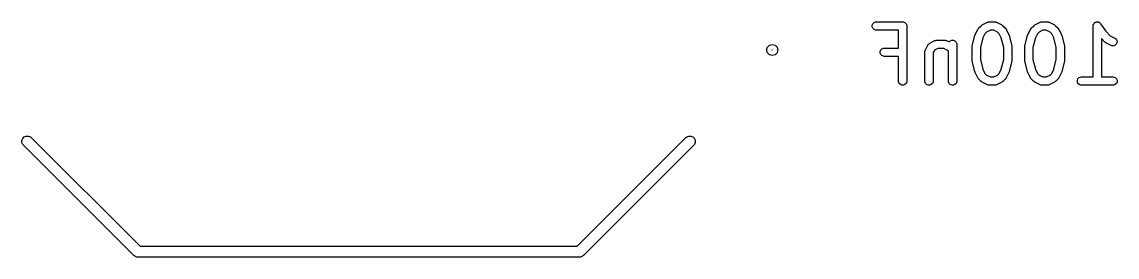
# Model space of a CAD drawing. Header units: millimetres. Extents: x 60 to 220, y -152 to -53.
# Drawn here: x 73.98 to 93.82, y -105.17 to -100.9 of the extents above; entities that cross this region are included whole.
import ezdxf

# ---------------------------------------------------------------- set-up
doc = ezdxf.new("R2010")
doc.units = ezdxf.units.MM
doc.layers.add('F.Silkscreen', color=41, linetype='CONTINUOUS', true_color=0xf2eda1)

msp = doc.modelspace()

# ---------------------------------------------------------------- linework, layer by layer
at = {"layer": 'F.Silkscreen', "linetype": 'CONTINUOUS'}
for p, q in [((89.386774, -100.964187), (89.397973, -100.937151)), ((89.386774, -100.993451), (89.386774, -100.964187)), ((89.397973, -100.937151), (89.418665, -100.916459)), ((89.418665, -100.916459), (89.445701, -100.90526)), ((89.445701, -100.90526), (89.460333, -100.903819)), ((89.460333, -100.903819), (89.936523, -100.903819)), ((89.936523, -100.903819), (89.951155, -100.90526)), ((89.951155, -100.90526), (89.978191, -100.916459)), ((89.978191, -100.916459), (89.998883, -100.937151)), ((89.998883, -100.937151), (90.010082, -100.964187)), ((90.010082, -100.964187), (90.011523, -100.978819)), ((91.368989, -100.965766), (91.371046, -100.964078)), ((91.371046, -100.964078), (91.372873, -100.96332)), ((91.372873, -100.96332), (91.379173, -100.959356)), ((91.379173, -100.959356), (91.474411, -100.911737)), ((91.474411, -100.911737), (91.488142, -100.906482)), ((91.488142, -100.906482), (91.490831, -100.90629)), ((91.490831, -100.90629), (91.49332, -100.90526)), ((91.49332, -100.90526), (91.507952, -100.903819)), ((91.507952, -100.903819), (91.60319, -100.903819)), ((91.60319, -100.903819), (91.617822, -100.90526)), ((91.617822, -100.90526), (91.620311, -100.906291)), ((91.620311, -100.906291), (91.622999, -100.906482)), ((91.622999, -100.906482), (91.636731, -100.911737)), ((91.636731, -100.911737), (91.731969, -100.959356)), ((91.731969, -100.959356), (91.738268, -100.96332)), ((91.738268, -100.96332), (91.740096, -100.964078)), ((91.740096, -100.964078), (91.742152, -100.965766)), ((92.32137, -100.965766), (92.323427, -100.964078)), ((92.323427, -100.964078), (92.325254, -100.96332)), ((92.325254, -100.96332), (92.331554, -100.959356)), ((92.331554, -100.959356), (92.426792, -100.911737)), ((92.426792, -100.911737), (92.440523, -100.906482)), ((92.440523, -100.906482), (92.443212, -100.90629)), ((92.443212, -100.90629), (92.445701, -100.90526)), ((92.445701, -100.90526), (92.460333, -100.903819)), ((92.460333, -100.903819), (92.555571, -100.903819)), ((92.555571, -100.903819), (92.570203, -100.90526)), ((92.570203, -100.90526), (92.572692, -100.906291)), ((92.572692, -100.906291), (92.57538, -100.906482)), ((92.57538, -100.906482), (92.589112, -100.911737)), ((92.589112, -100.911737), (92.68435, -100.959356)), ((92.68435, -100.959356), (92.690649, -100.96332)), ((92.690649, -100.96332), (92.692477, -100.964078)), ((92.692477, -100.964078), (92.694533, -100.965766)), ((93.385348, -100.978663), (93.386774, -100.964187)), ((93.386774, -100.964187), (93.389615, -100.957326)), ((93.389615, -100.957326), (93.391072, -100.950046)), ((93.391072, -100.950046), (93.39516, -100.94394)), ((93.39516, -100.94394), (93.397973, -100.937151)), ((93.397973, -100.937151), (93.403223, -100.9319)), ((93.403223, -100.9319), (93.407355, -100.925731)), ((93.407355, -100.925731), (93.413469, -100.921654)), ((93.413469, -100.921654), (93.418665, -100.916459)), ((93.418665, -100.916459), (93.425525, -100.913617)), ((93.425525, -100.913617), (93.431704, -100.909498)), ((93.431704, -100.909498), (93.438912, -100.908072)), ((93.438912, -100.908072), (93.445701, -100.90526)), ((93.445701, -100.90526), (93.453128, -100.90526)), ((93.453128, -100.90526), (93.460412, -100.903819)), ((93.460412, -100.903819), (93.467617, -100.90526)), ((93.467617, -100.90526), (93.474965, -100.90526)), ((93.474965, -100.90526), (93.481825, -100.908101)), ((93.481825, -100.908101), (93.489106, -100.909558)), ((93.489106, -100.909558), (93.495211, -100.913646)), ((93.495211, -100.913646), (93.502001, -100.916459)), ((93.502001, -100.916459), (93.507251, -100.921709)), ((93.507251, -100.921709), (93.513421, -100.925841)), ((93.513421, -100.925841), (93.522641, -100.937099)), ((93.522641, -100.937099), (93.522693, -100.937151)), ((93.522693, -100.937151), (93.522702, -100.937173)), ((93.522702, -100.937173), (93.522737, -100.937216)), ((93.522737, -100.937216), (93.613855, -101.073894)), ((89.397973, -101.020487), (89.386774, -100.993451)), ((89.418665, -101.041179), (89.397973, -101.020487)), ((89.445701, -101.052378), (89.418665, -101.041179)), ((89.460333, -101.053819), (89.445701, -101.052378)), ((89.861523, -101.053819), (89.460333, -101.053819)), ((89.861523, -101.380009), (89.861523, -101.053819)), ((90.011523, -100.978819), (90.011523, -101.978819)), ((91.197096, -101.341581), (91.244715, -101.151105)), ((91.244715, -101.151105), (91.2451, -101.150025)), ((91.2451, -101.150025), (91.245139, -101.149486)), ((91.245139, -101.149486), (91.247466, -101.143404)), ((91.247466, -101.143404), (91.249662, -101.137259)), ((91.249662, -101.137259), (91.249984, -101.136823)), ((91.249984, -101.136823), (91.250394, -101.135754)), ((91.250394, -101.135754), (91.298013, -101.040516)), ((91.298013, -101.040516), (91.301977, -101.034216)), ((91.301977, -101.034216), (91.302735, -101.032389)), ((91.302735, -101.032389), (91.304423, -101.030332)), ((91.304423, -101.030332), (91.305845, -101.028073)), ((91.305845, -101.028073), (91.307343, -101.026773)), ((91.307343, -101.026773), (91.312062, -101.021024)), ((91.312062, -101.021024), (91.359681, -100.973405)), ((91.359681, -100.973405), (91.36543, -100.968686)), ((91.36543, -100.968686), (91.36673, -100.967188)), ((91.36673, -100.967188), (91.368989, -100.965766)), ((91.426734, -101.118484), (91.38824, -101.195471)), ((91.457141, -101.088077), (91.426734, -101.118484)), ((91.525657, -101.053819), (91.457141, -101.088077)), ((91.585485, -101.053819), (91.525657, -101.053819)), ((91.654001, -101.088077), (91.585485, -101.053819)), ((91.684408, -101.118484), (91.654001, -101.088077)), ((91.722901, -101.195471), (91.684408, -101.118484)), ((91.742152, -100.965766), (91.744412, -100.967188)), ((91.744412, -100.967188), (91.745711, -100.968686)), ((91.745711, -100.968686), (91.751461, -100.973405)), ((91.751461, -100.973405), (91.79908, -101.021024)), ((91.79908, -101.021024), (91.803798, -101.026773)), ((91.803798, -101.026773), (91.805297, -101.028073)), ((91.805297, -101.028073), (91.806718, -101.030332)), ((91.806718, -101.030332), (91.808407, -101.032389)), ((91.808407, -101.032389), (91.809164, -101.034216)), ((91.809164, -101.034216), (91.813129, -101.040516)), ((91.813129, -101.040516), (91.860748, -101.135754)), ((91.860748, -101.135754), (91.861157, -101.136823)), ((91.861157, -101.136823), (91.86148, -101.137259)), ((91.86148, -101.137259), (91.863672, -101.143395)), ((91.863672, -101.143395), (91.866003, -101.149485)), ((91.866003, -101.149485), (91.866041, -101.150025)), ((91.866041, -101.150025), (91.866427, -101.151105)), ((91.866427, -101.151105), (91.914046, -101.341581)), ((92.149477, -101.341581), (92.197096, -101.151105)), ((92.197096, -101.151105), (92.197481, -101.150025)), ((92.197481, -101.150025), (92.19752, -101.149486)), ((92.19752, -101.149486), (92.199847, -101.143404)), ((92.199847, -101.143404), (92.202043, -101.137259)), ((92.202043, -101.137259), (92.202365, -101.136823)), ((92.202365, -101.136823), (92.202775, -101.135754)), ((92.202775, -101.135754), (92.250394, -101.040516)), ((92.250394, -101.040516), (92.254358, -101.034216)), ((92.254358, -101.034216), (92.255116, -101.032389)), ((92.255116, -101.032389), (92.256804, -101.030332)), ((92.256804, -101.030332), (92.258226, -101.028073)), ((92.258226, -101.028073), (92.259724, -101.026773)), ((92.259724, -101.026773), (92.264443, -101.021024)), ((92.264443, -101.021024), (92.312062, -100.973405)), ((92.312062, -100.973405), (92.317811, -100.968686)), ((92.317811, -100.968686), (92.319111, -100.967188)), ((92.319111, -100.967188), (92.32137, -100.965766)), ((92.379115, -101.118484), (92.340621, -101.195471)), ((92.409522, -101.088077), (92.379115, -101.118484)), ((92.478038, -101.053819), (92.409522, -101.088077)), ((92.537866, -101.053819), (92.478038, -101.053819)), ((92.606382, -101.088077), (92.537866, -101.053819)), ((92.636789, -101.118484), (92.606382, -101.088077)), ((92.675282, -101.195471), (92.636789, -101.118484)), ((92.694533, -100.965766), (92.696793, -100.967188)), ((92.696793, -100.967188), (92.698092, -100.968686)), ((92.698092, -100.968686), (92.703842, -100.973405)), ((92.703842, -100.973405), (92.751461, -101.021024)), ((92.751461, -101.021024), (92.756179, -101.026773)), ((92.756179, -101.026773), (92.757678, -101.028073)), ((92.757678, -101.028073), (92.759099, -101.030332)), ((92.759099, -101.030332), (92.760788, -101.032389)), ((92.760788, -101.032389), (92.761545, -101.034216)), ((92.761545, -101.034216), (92.76551, -101.040516)), ((92.76551, -101.040516), (92.813129, -101.135754)), ((92.813129, -101.135754), (92.813538, -101.136823)), ((92.813538, -101.136823), (92.813861, -101.137259)), ((92.813861, -101.137259), (92.816053, -101.143395)), ((92.816053, -101.143395), (92.818384, -101.149485)), ((92.818384, -101.149485), (92.818422, -101.150025)), ((92.818422, -101.150025), (92.818808, -101.151105)), ((92.818808, -101.151105), (92.866427, -101.341581)), ((93.385333, -100.97874), (93.385348, -100.978663)), ((93.385338, -100.978766), (93.385333, -100.97874)), ((93.385333, -100.978819), (93.385338, -100.978766)), ((93.385333, -101.903819), (93.385333, -100.978819)), ((93.613855, -101.073894), (93.695236, -101.155275)), ((93.695236, -101.155275), (93.779588, -101.197451)), ((87.487131, -101.3635), (87.5241, -101.326531)), ((87.5241, -101.326531), (87.5746, -101.313)), ((87.5746, -101.313), (87.6251, -101.326531)), ((87.6251, -101.326531), (87.662069, -101.3635)), ((90.345632, -101.421468), (90.393251, -101.32623)), ((90.393251, -101.32623), (90.394791, -101.323782)), ((90.394791, -101.323782), (90.395176, -101.322629)), ((90.395176, -101.322629), (90.396421, -101.321192)), ((90.396421, -101.321192), (90.401083, -101.313787)), ((90.401083, -101.313787), (90.408187, -101.307625)), ((90.408187, -101.307625), (90.414349, -101.300521)), ((90.414349, -101.300521), (90.421754, -101.295859)), ((90.421754, -101.295859), (90.423191, -101.294614)), ((90.423191, -101.294614), (90.424344, -101.294229)), ((90.424344, -101.294229), (90.426792, -101.292689)), ((90.426792, -101.292689), (90.52203, -101.24507)), ((90.52203, -101.24507), (90.535761, -101.239815)), ((90.535761, -101.239815), (90.53845, -101.239623)), ((90.53845, -101.239623), (90.540939, -101.238593)), ((90.540939, -101.238593), (90.555571, -101.237152)), ((90.555571, -101.237152), (90.698428, -101.237152)), ((90.698428, -101.237152), (90.71306, -101.238593)), ((90.71306, -101.238593), (90.715549, -101.239624)), ((90.715549, -101.239624), (90.718237, -101.239815)), ((90.718237, -101.239815), (90.731969, -101.24507)), ((90.731969, -101.24507), (90.780215, -101.269193)), ((90.780215, -101.269193), (90.799617, -101.249792)), ((90.799617, -101.249792), (90.826653, -101.238593)), ((90.826653, -101.238593), (90.855917, -101.238593)), ((90.855917, -101.238593), (90.882953, -101.249792)), ((90.882953, -101.249792), (90.903645, -101.270484)), ((90.903645, -101.270484), (90.914844, -101.29752)), ((90.914844, -101.29752), (90.916285, -101.312152)), ((90.916285, -101.312152), (90.916285, -101.978819)), ((91.194857, -101.359771), (91.195108, -101.357217)), ((91.194857, -101.597866), (91.194857, -101.359771)), ((91.194946, -101.356125), (91.195755, -101.350651)), ((91.195108, -101.357217), (91.194946, -101.356125)), ((91.195755, -101.350651), (91.196298, -101.345139)), ((91.196298, -101.345139), (91.19672, -101.344117)), ((91.19672, -101.344117), (91.197096, -101.341581)), ((91.38824, -101.195471), (91.344857, -101.369005)), ((91.766285, -101.369005), (91.722901, -101.195471)), ((91.914046, -101.341581), (91.914421, -101.344117)), ((91.914421, -101.344117), (91.914844, -101.345139)), ((91.914844, -101.345139), (91.915386, -101.350651)), ((91.915386, -101.350651), (91.916196, -101.356125)), ((91.916196, -101.356125), (91.916033, -101.357217)), ((91.916033, -101.357217), (91.916285, -101.359771)), ((91.916285, -101.359771), (91.916285, -101.597866)), ((92.147238, -101.359771), (92.147489, -101.357217)), ((92.147238, -101.597866), (92.147238, -101.359771)), ((92.147327, -101.356125), (92.148136, -101.350651)), ((92.147489, -101.357217), (92.147327, -101.356125)), ((92.148136, -101.350651), (92.148679, -101.345139)), ((92.148679, -101.345139), (92.149101, -101.344117)), ((92.149101, -101.344117), (92.149477, -101.341581)), ((92.340621, -101.195471), (92.297238, -101.369005)), ((92.718666, -101.369005), (92.675282, -101.195471)), ((92.866427, -101.341581), (92.866802, -101.344117)), ((92.866802, -101.344117), (92.867225, -101.345139)), ((92.867225, -101.345139), (92.867767, -101.350651)), ((92.867767, -101.350651), (92.868577, -101.356125)), ((92.868577, -101.356125), (92.868414, -101.357217)), ((92.868414, -101.357217), (92.868666, -101.359771)), ((92.868666, -101.359771), (92.868666, -101.597866)), ((93.597776, -101.269947), (93.535333, -101.207504)), ((93.535333, -101.207504), (93.535333, -101.903819)), ((93.603526, -101.274667), (93.597776, -101.269947)), ((93.604825, -101.276164), (93.603526, -101.274667)), ((93.607079, -101.277583), (93.604825, -101.276164)), ((93.609141, -101.279275), (93.607079, -101.277583)), ((93.610973, -101.280033), (93.609141, -101.279275)), ((93.617268, -101.283996), (93.610973, -101.280033)), ((93.712506, -101.331615), (93.617268, -101.283996)), ((93.726237, -101.33687), (93.712506, -101.331615)), ((93.755427, -101.338944), (93.726237, -101.33687)), ((93.783189, -101.32969), (93.755427, -101.338944)), ((93.779588, -101.197451), (93.792031, -101.205283)), ((93.805296, -101.310517), (93.783189, -101.32969)), ((93.792031, -101.205283), (93.811204, -101.227391)), ((93.818384, -101.284342), (93.805296, -101.310517)), ((93.811204, -101.227391), (93.820458, -101.255152)), ((93.820458, -101.255152), (93.818384, -101.284342)), ((87.4736, -101.414), (87.477406, -101.399795)), ((87.477406, -101.428204), (87.4736, -101.414)), ((87.477406, -101.394866), (87.47921, -101.393061)), ((87.477406, -101.399795), (87.477406, -101.394866)), ((87.477406, -101.433134), (87.477406, -101.428204)), ((87.47921, -101.434938), (87.477406, -101.433134)), ((87.47921, -101.393061), (87.487131, -101.3635)), ((87.487131, -101.4645), (87.47921, -101.434938)), ((87.5241, -101.501469), (87.487131, -101.4645)), ((87.5746, -101.515), (87.5241, -101.501469)), ((87.5756, -101.413), (87.5736, -101.413)), ((87.5736, -101.413), (87.5736, -101.414)), ((87.5736, -101.414), (87.5736, -101.415)), ((87.5736, -101.415), (87.5756, -101.415)), ((87.6251, -101.501469), (87.5746, -101.515)), ((87.5756, -101.414), (87.5756, -101.413)), ((87.5756, -101.415), (87.5756, -101.414)), ((87.662069, -101.4645), (87.6251, -101.501469)), ((87.662069, -101.3635), (87.669989, -101.393061)), ((87.669989, -101.434938), (87.662069, -101.4645)), ((87.669989, -101.393061), (87.671794, -101.394866)), ((87.671794, -101.433134), (87.669989, -101.434938)), ((87.671794, -101.394866), (87.671794, -101.399795)), ((87.671794, -101.399795), (87.6756, -101.414)), ((87.6756, -101.414), (87.671794, -101.428204)), ((87.671794, -101.428204), (87.671794, -101.433134)), ((89.529631, -101.440377), (89.54083, -101.413341)), ((89.529631, -101.469641), (89.529631, -101.440377)), ((89.54083, -101.496677), (89.529631, -101.469641)), ((89.54083, -101.413341), (89.561522, -101.392649)), ((89.561522, -101.517369), (89.54083, -101.496677)), ((89.561522, -101.392649), (89.588558, -101.38145)), ((89.588558, -101.528568), (89.561522, -101.517369)), ((89.588558, -101.38145), (89.60319, -101.380009)), ((89.60319, -101.530009), (89.588558, -101.528568)), ((89.60319, -101.380009), (89.861523, -101.380009)), ((89.861523, -101.530009), (89.60319, -101.530009)), ((89.861523, -101.978819), (89.861523, -101.530009)), ((90.337714, -101.455009), (90.339155, -101.440377)), ((90.337714, -101.978819), (90.337714, -101.455009)), ((90.339155, -101.440377), (90.340186, -101.437887)), ((90.340186, -101.437887), (90.340377, -101.4352)), ((90.340377, -101.4352), (90.345632, -101.421468)), ((90.516234, -101.415672), (90.487714, -101.472714)), ((90.487714, -101.472714), (90.487714, -101.978819)), ((90.573276, -101.387152), (90.516234, -101.415672)), ((90.680723, -101.387152), (90.573276, -101.387152)), ((90.749239, -101.42141), (90.680723, -101.387152)), ((90.766285, -101.438456), (90.749239, -101.42141)), ((90.766285, -101.978819), (90.766285, -101.438456)), ((91.344857, -101.369005), (91.344857, -101.588632)), ((91.766285, -101.588632), (91.766285, -101.369005)), ((92.297238, -101.369005), (92.297238, -101.588632)), ((92.718666, -101.588632), (92.718666, -101.369005)), ((91.195108, -101.600419), (91.194857, -101.597866)), ((91.194946, -101.601512), (91.195108, -101.600419)), ((91.195755, -101.606985), (91.194946, -101.601512)), ((91.196298, -101.612498), (91.195755, -101.606985)), ((91.19672, -101.613519), (91.196298, -101.612498)), ((91.197096, -101.616056), (91.19672, -101.613519)), ((91.244715, -101.806532), (91.197096, -101.616056)), ((91.344857, -101.588632), (91.38824, -101.762166)), ((91.722901, -101.762166), (91.766285, -101.588632)), ((91.914046, -101.616056), (91.866427, -101.806532)), ((91.914421, -101.613519), (91.914046, -101.616056)), ((91.914844, -101.612498), (91.914421, -101.613519)), ((91.915386, -101.606985), (91.914844, -101.612498)), ((91.916196, -101.601512), (91.915386, -101.606985)), ((91.916285, -101.597866), (91.916033, -101.600419)), ((91.916033, -101.600419), (91.916196, -101.601512)), ((92.147489, -101.600419), (92.147238, -101.597866)), ((92.147327, -101.601512), (92.147489, -101.600419)), ((92.148136, -101.606985), (92.147327, -101.601512)), ((92.148679, -101.612498), (92.148136, -101.606985)), ((92.149101, -101.613519), (92.148679, -101.612498)), ((92.149477, -101.616056), (92.149101, -101.613519)), ((92.197096, -101.806532), (92.149477, -101.616056)), ((92.297238, -101.588632), (92.340621, -101.762166)), ((92.675282, -101.762166), (92.718666, -101.588632)), ((92.866427, -101.616056), (92.818808, -101.806532)), ((92.866802, -101.613519), (92.866427, -101.616056)), ((92.867225, -101.612498), (92.866802, -101.613519)), ((92.867767, -101.606985), (92.867225, -101.612498)), ((92.868577, -101.601512), (92.867767, -101.606985)), ((92.868666, -101.597866), (92.868414, -101.600419)), ((92.868414, -101.600419), (92.868577, -101.601512)), ((91.2451, -101.807611), (91.244715, -101.806532)), ((91.245139, -101.808151), (91.2451, -101.807611)), ((91.247466, -101.814232), (91.245139, -101.808151)), ((91.249662, -101.820378), (91.247466, -101.814232)), ((91.249984, -101.820813), (91.249662, -101.820378)), ((91.250394, -101.821883), (91.249984, -101.820813)), ((91.298013, -101.917121), (91.250394, -101.821883)), ((91.301976, -101.923417), (91.298013, -101.917121)), ((91.302734, -101.925247), (91.301976, -101.923417)), ((91.304423, -101.927305), (91.302734, -101.925247)), ((91.305845, -101.929564), (91.304423, -101.927305)), ((91.307343, -101.930863), (91.305845, -101.929564)), ((91.312061, -101.936612), (91.307343, -101.930863)), ((91.35968, -101.984232), (91.312061, -101.936612)), ((91.38824, -101.762166), (91.426734, -101.839153)), ((91.426734, -101.839153), (91.457141, -101.869561)), ((91.457141, -101.869561), (91.525657, -101.903819)), ((91.525657, -101.903819), (91.585485, -101.903819)), ((91.585485, -101.903819), (91.654, -101.869561)), ((91.654, -101.869561), (91.684407, -101.839153)), ((91.684407, -101.839153), (91.722901, -101.762166)), ((91.79908, -101.936613), (91.751462, -101.984232)), ((91.803798, -101.930863), (91.79908, -101.936613)), ((91.805297, -101.929564), (91.803798, -101.930863)), ((91.806718, -101.927305), (91.805297, -101.929564)), ((91.808408, -101.925247), (91.806718, -101.927305)), ((91.809165, -101.923417), (91.808408, -101.925247)), ((91.813129, -101.917121), (91.809165, -101.923417)), ((91.860748, -101.821883), (91.813129, -101.917121)), ((91.861157, -101.820813), (91.860748, -101.821883)), ((91.86148, -101.820378), (91.861157, -101.820813)), ((91.863672, -101.814241), (91.86148, -101.820378)), ((91.866003, -101.808152), (91.863672, -101.814241)), ((91.866041, -101.807611), (91.866003, -101.808152)), ((91.866427, -101.806532), (91.866041, -101.807611)), ((92.197481, -101.807611), (92.197096, -101.806532)), ((92.19752, -101.808151), (92.197481, -101.807611)), ((92.199847, -101.814232), (92.19752, -101.808151)), ((92.202043, -101.820378), (92.199847, -101.814232)), ((92.202365, -101.820813), (92.202043, -101.820378)), ((92.202775, -101.821883), (92.202365, -101.820813)), ((92.250394, -101.917121), (92.202775, -101.821883)), ((92.254357, -101.923417), (92.250394, -101.917121)), ((92.255115, -101.925247), (92.254357, -101.923417)), ((92.256804, -101.927305), (92.255115, -101.925247)), ((92.258226, -101.929564), (92.256804, -101.927305)), ((92.259724, -101.930863), (92.258226, -101.929564)), ((92.264442, -101.936612), (92.259724, -101.930863)), ((92.312061, -101.984232), (92.264442, -101.936612)), ((92.340621, -101.762166), (92.379115, -101.839153)), ((92.379115, -101.839153), (92.409522, -101.869561)), ((92.409522, -101.869561), (92.478038, -101.903819)), ((92.478038, -101.903819), (92.537866, -101.903819)), ((92.537866, -101.903819), (92.606381, -101.869561)), ((92.606381, -101.869561), (92.636788, -101.839153)), ((92.636788, -101.839153), (92.675282, -101.762166)), ((92.751461, -101.936613), (92.703843, -101.984232)), ((92.756179, -101.930863), (92.751461, -101.936613)), ((92.757678, -101.929564), (92.756179, -101.930863)), ((92.759099, -101.927305), (92.757678, -101.929564)), ((92.760789, -101.925247), (92.759099, -101.927305)), ((92.761546, -101.923417), (92.760789, -101.925247)), ((92.76551, -101.917121), (92.761546, -101.923417)), ((92.813129, -101.821883), (92.76551, -101.917121)), ((92.813538, -101.820813), (92.813129, -101.821883)), ((92.813861, -101.820378), (92.813538, -101.820813)), ((92.816053, -101.814241), (92.813861, -101.820378)), ((92.818384, -101.808152), (92.816053, -101.814241)), ((92.818422, -101.807611), (92.818384, -101.808152)), ((92.818808, -101.806532), (92.818422, -101.807611)), ((93.10106, -101.964187), (93.112259, -101.937151)), ((93.112259, -101.937151), (93.132951, -101.916459)), ((93.132951, -101.916459), (93.159987, -101.90526)), ((93.159987, -101.90526), (93.174619, -101.903819)), ((93.174619, -101.903819), (93.385333, -101.903819)), ((93.535333, -101.903819), (93.746047, -101.903819)), ((93.746047, -101.903819), (93.760679, -101.90526)), ((93.760679, -101.90526), (93.787715, -101.916459)), ((93.787715, -101.916459), (93.808407, -101.937151)), ((93.808407, -101.937151), (93.819606, -101.964187)), ((89.862964, -101.993451), (89.861523, -101.978819)), ((89.874163, -102.020487), (89.862964, -101.993451)), ((89.894855, -102.041179), (89.874163, -102.020487)), ((89.921891, -102.052378), (89.894855, -102.041179)), ((89.951155, -102.052378), (89.921891, -102.052378)), ((89.978191, -102.041179), (89.951155, -102.052378)), ((89.998883, -102.020487), (89.978191, -102.041179)), ((90.010082, -101.993451), (89.998883, -102.020487)), ((90.011523, -101.978819), (90.010082, -101.993451)), ((90.339155, -101.993451), (90.337714, -101.978819)), ((90.350354, -102.020487), (90.339155, -101.993451)), ((90.371046, -102.041179), (90.350354, -102.020487)), ((90.398082, -102.052378), (90.371046, -102.041179)), ((90.427346, -102.052378), (90.398082, -102.052378)), ((90.454382, -102.041179), (90.427346, -102.052378)), ((90.475074, -102.020487), (90.454382, -102.041179)), ((90.486273, -101.993451), (90.475074, -102.020487)), ((90.487714, -101.978819), (90.486273, -101.993451)), ((90.767726, -101.993451), (90.766285, -101.978819)), ((90.778925, -102.020487), (90.767726, -101.993451)), ((90.799617, -102.041179), (90.778925, -102.020487)), ((90.826653, -102.052378), (90.799617, -102.041179)), ((90.855917, -102.052378), (90.826653, -102.052378)), ((90.882953, -102.041179), (90.855917, -102.052378)), ((90.903645, -102.020487), (90.882953, -102.041179)), ((90.914844, -101.993451), (90.903645, -102.020487)), ((90.916285, -101.978819), (90.914844, -101.993451)), ((91.365429, -101.98895), (91.35968, -101.984232)), ((91.36673, -101.99045), (91.365429, -101.98895)), ((91.368989, -101.991872), (91.36673, -101.99045)), ((91.371046, -101.99356), (91.368989, -101.991872)), ((91.372873, -101.994317), (91.371046, -101.99356)), ((91.379173, -101.998282), (91.372873, -101.994317)), ((91.474411, -102.045901), (91.379173, -101.998282)), ((91.488142, -102.051156), (91.474411, -102.045901)), ((91.490831, -102.051347), (91.488142, -102.051156)), ((91.49332, -102.052378), (91.490831, -102.051347)), ((91.507952, -102.053819), (91.49332, -102.052378)), ((91.60319, -102.053819), (91.507952, -102.053819)), ((91.617822, -102.052378), (91.60319, -102.053819)), ((91.620311, -102.051346), (91.617822, -102.052378)), ((91.622999, -102.051156), (91.620311, -102.051346)), ((91.636731, -102.045901), (91.622999, -102.051156)), ((91.731969, -101.998282), (91.636731, -102.045901)), ((91.738268, -101.994317), (91.731969, -101.998282)), ((91.740096, -101.99356), (91.738268, -101.994317)), ((91.742152, -101.991872), (91.740096, -101.99356)), ((91.744412, -101.99045), (91.742152, -101.991872)), ((91.745712, -101.98895), (91.744412, -101.99045)), ((91.751462, -101.984232), (91.745712, -101.98895)), ((92.31781, -101.98895), (92.312061, -101.984232)), ((92.319111, -101.99045), (92.31781, -101.98895)), ((92.32137, -101.991872), (92.319111, -101.99045)), ((92.323427, -101.99356), (92.32137, -101.991872)), ((92.325254, -101.994317), (92.323427, -101.99356)), ((92.331554, -101.998282), (92.325254, -101.994317)), ((92.426792, -102.045901), (92.331554, -101.998282)), ((92.440523, -102.051156), (92.426792, -102.045901)), ((92.443212, -102.051347), (92.440523, -102.051156)), ((92.445701, -102.052378), (92.443212, -102.051347)), ((92.460333, -102.053819), (92.445701, -102.052378)), ((92.555571, -102.053819), (92.460333, -102.053819)), ((92.570203, -102.052378), (92.555571, -102.053819)), ((92.572692, -102.051346), (92.570203, -102.052378)), ((92.57538, -102.051156), (92.572692, -102.051346)), ((92.589112, -102.045901), (92.57538, -102.051156)), ((92.68435, -101.998282), (92.589112, -102.045901)), ((92.690649, -101.994317), (92.68435, -101.998282)), ((92.692477, -101.99356), (92.690649, -101.994317)), ((92.694533, -101.991872), (92.692477, -101.99356)), ((92.696793, -101.99045), (92.694533, -101.991872)), ((92.698093, -101.98895), (92.696793, -101.99045)), ((92.703843, -101.984232), (92.698093, -101.98895)), ((93.10106, -101.993451), (93.10106, -101.964187)), ((93.112259, -102.020487), (93.10106, -101.993451)), ((93.132951, -102.041179), (93.112259, -102.020487)), ((93.159987, -102.052378), (93.132951, -102.041179)), ((93.174619, -102.053819), (93.159987, -102.052378)), ((93.746047, -102.053819), (93.174619, -102.053819)), ((93.760679, -102.052378), (93.746047, -102.053819)), ((93.787715, -102.041179), (93.760679, -102.052378)), ((93.808407, -102.020487), (93.787715, -102.041179)), ((93.819606, -101.993451), (93.808407, -102.020487)), ((93.819606, -101.964187), (93.819606, -101.993451)), ((73.984521, -103.054491), (73.999453, -103.018443)), ((73.984521, -103.093509), (73.984521, -103.054491)), ((73.999453, -103.129557), (73.984521, -103.093509)), ((73.999453, -103.018443), (74.027043, -102.990853)), ((74.011889, -103.144711), (73.999453, -103.129557)), ((76.011889, -105.144711), (74.011889, -103.144711)), ((74.027043, -102.990853), (74.063091, -102.975921)), ((74.063091, -102.975921), (74.102109, -102.975921)), ((74.102109, -102.975921), (74.138157, -102.990853)), ((74.138157, -102.990853), (74.153311, -103.003289)), ((74.153311, -103.003289), (76.124022, -104.974)), ((84.041178, -104.974), (86.011889, -103.003289)), ((86.153311, -103.144711), (84.153311, -105.144711)), ((86.011889, -103.003289), (86.027043, -102.990853)), ((86.027043, -102.990853), (86.063091, -102.975922)), ((86.063091, -102.975922), (86.102109, -102.975922)), ((86.102109, -102.975922), (86.138157, -102.990853)), ((86.138157, -102.990853), (86.165747, -103.018443)), ((86.165747, -103.129557), (86.153311, -103.144711)), ((86.165747, -103.018443), (86.180678, -103.054491)), ((86.180678, -103.093509), (86.165747, -103.129557)), ((86.180678, -103.054491), (86.180678, -103.093509)), ((76.124022, -104.974), (84.041178, -104.974)), ((76.027043, -105.157147), (76.011889, -105.144711)), ((76.063091, -105.172079), (76.027043, -105.157147)), ((76.0826, -105.174), (76.063091, -105.172079)), ((84.0826, -105.174), (76.0826, -105.174)), ((84.102109, -105.172079), (84.0826, -105.174)), ((84.138157, -105.157147), (84.102109, -105.172079)), ((84.153311, -105.144711), (84.138157, -105.157147))]:
    msp.add_line(p, q, dxfattribs=at)

doc.saveas('drawing.dxf')
